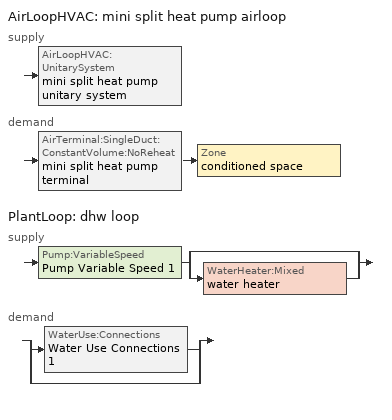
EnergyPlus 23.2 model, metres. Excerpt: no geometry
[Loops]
AirLoopHVAC 'mini split heat pump airloop'
 supply: AirLoopHVAC:UnitarySystem 'mini split heat pump unitary system'
 demand: AirTerminal:SingleDuct:ConstantVolume:NoReheat 'mini split heat pump terminal' > Zone 'conditioned space'
PlantLoop 'dhw loop'
 supply: Pump:VariableSpeed 'Pump Variable Speed 1' > split
  | bypass
  | WaterHeater:Mixed 'water heater'
 demand: split
  | WaterUse:Connections 'Water Use Connections 1'
  | bypass
[ZoneControl:Thermostat]
conditioned space Thermostat: Zone or ZoneList=conditioned space; Control Type Schedule=conditioned space Thermostat Schedule; Control 1=conditioned space temperature setpoint; Temperature Difference Between Cutout And Setpoint {deltaC}=0
[ThermostatSetpoint:DualSetpoint]
conditioned space temperature setpoint: Heating Setpoint Temperature Schedule=heating setpoint; Cooling Setpoint Temperature Schedule=cooling setpoint
[ZoneHVAC:Baseboard:Convective:Electric]
electric baseboard: Availability Schedule=Always On Discrete; Heating Design Capacity {W}=6556.29; Efficiency=1
[AirTerminal:SingleDuct:ConstantVolume:NoReheat]
mini split heat pump terminal: Availability Schedule=Always On Discrete; Maximum Air Flow Rate {m3/s}=0.307238
[Zone equipment]
conditioned space: electric baseboard, mini split heat pump terminal
[AirLoopHVAC]
mini split heat pump airloop: Design Supply Air Flow Rate {m3/s}=0.307238; Design Return Air Flow Fraction of Supply Air Flow=1
[Sizing:System]
mini split heat pump airloop: Type of Load to Size On=Sensible; Design Outdoor Air Flow Rate {m3/s}=Autosize; Central Heating Maximum System Air Flow Ratio=0.3; Preheat Design Temperature {C}=7; Preheat Design Humidity Ratio {kgWater/kgDryAir}=0.008; Precool Design Temperature {C}=12.8; Precool Design Humidity Ratio {kgWater/kgDryAir}=0.008; Central Cooling Design Supply Air Temperature {C}=12.8; Central Heating Design Supply Air Temperature {C}=16.7; Type of Zone Sum to Use=NonCoincident; 100% Outdoor Air in Cooling=Yes; 100% Outdoor Air in Heating=Yes; Central Cooling Design Supply Air Humidity Ratio {kgWater/kgDryAir}=0.0085; Central Heating Design Supply Air Humidity Ratio {kgWater/kgDryAir}=0.008; Cooling Supply Air Flow Rate Method=DesignDay; Cooling Supply Air Flow Rate {m3/s}=0; Cooling Supply Air Flow Rate Per Floor Area {m3/s-m2}=0.00996765; Cooling Fraction of Autosized Cooling Supply Air Flow Rate=1; Cooling Supply Air Flow Rate Per Unit Cooling Capacity {m3/s-W}=3.94755e-05; Heating Supply Air Flow Rate Method=DesignDay; Heating Supply Air Flow Rate {m3/s}=0; Heating Supply Air Flow Rate Per Floor Area {m3/s-m2}=0.00996765; Heating Fraction of Autosized Heating Supply Air Flow Rate=1; Heating Fraction of Autosized Cooling Supply Air Flow Rate=1; Heating Supply Air Flow Rate Per Unit Heating Capacity {m3/s-W}=3.15882e-05; System Outdoor Air Method=ZoneSum; Zone Maximum Outdoor Air Fraction=1; Cooling Design Capacity Method=CoolingDesignCapacity; Cooling Design Capacity {W}=Autosize; Cooling Design Capacity Per Floor Area {W/m2}=234.7; Fraction of Autosized Cooling Design Capacity=1; Heating Design Capacity Method=HeatingDesignCapacity; Heating Design Capacity {W}=Autosize; Heating Design Capacity Per Floor Area {W/m2}=157; Fraction of Autosized Heating Design Capacity=1; Central Cooling Capacity Control Method=OnOff; Occupant Diversity=Autosize
[AvailabilityManager:Scheduled]
mini split heat pump airloop Availability Manager: Schedule=Always On Discrete
[AirLoopHVAC:UnitarySystem]
mini split heat pump unitary system: Control Type=Load; Controlling Zone or Thermostat Location=conditioned space; Dehumidification Control Type=None; Availability Schedule=Always On Discrete; Supply Fan=mini split heat pump supply fan; Fan Placement=BlowThrough; Supply Air Fan Operating Mode Schedule=mini split heat pump auto fan schedule; Heating Coil=mini split heat pump htg coil; DX Heating Coil Sizing Ratio=1; Cooling Coil=mini split heat pump clg coil; Use DOAS DX Cooling Coil=No; Minimum Supply Air Temperature {C}=2; Latent Load Control=SensibleOnlyLoadControl; Cooling Supply Air Flow Rate Method=SupplyAirFlowRate; Cooling Supply Air Flow Rate {m3/s}=0.307238; Heating Supply Air Flow Rate Method=SupplyAirFlowRate; Heating Supply Air Flow Rate {m3/s}=0.307238; No Load Supply Air Flow Rate Method=SupplyAirFlowRate; No Load Supply Air Flow Rate {m3/s}=0; Maximum Supply Air Temperature {C}=48.8889; Maximum Outdoor Dry-Bulb Temperature for Supplemental Heater Operation {C}=21; Ancillary On-Cycle Electric Power {W}=0; Ancillary Off-Cycle Electric Power {W}=0; Design Specification Multispeed Object=Unitary System Performance Multispeed 1
[Fan:SystemModel]
mini split heat pump supply fan: Availability Schedule=Always On Discrete; Design Maximum Air Flow Rate {m3/s}=0.378372; Speed Control Method=Discrete; Electric Power Minimum Flow Rate Fraction=0.2; Design Pressure Rise {Pa}=111.241; Motor Efficiency=1; Motor In Air Stream Fraction=1; Design Electric Power Consumption {W}=Autosize; Design Power Sizing Method=TotalEfficiencyAndPressure; Electric Power Per Unit Flow Rate {W/(m3/s)}=840; Electric Power Per Unit Flow Rate Per Unit Pressure {W/((m3/s)-Pa)}=1.66667; Fan Total Efficiency=0.75; Motor Loss Radiative Fraction=0; Number of Speeds=4; Speed Flow Fraction 1=0.20706; Speed Electric Power Fraction 1=0.00888; Speed Flow Fraction 2=0.252; Speed Electric Power Fraction 2=0.016; Speed Flow Fraction 3=0.812; Speed Electric Power Fraction 3=0.53539; Speed Flow Fraction 4=1; Speed Electric Power Fraction 4=1
[Coil:Heating:DX:MultiSpeed]
mini split heat pump htg coil: Availability Schedule=Always On Discrete; Minimum Outdoor Dry-Bulb Temperature for Compressor Operation {C}=-28.8889; Crankcase Heater Capacity {W}=50; Maximum Outdoor Dry-Bulb Temperature for Crankcase Heater Operation {C}=10; Defrost Energy Input Ratio Function of Temperature Curve=Defrosteir; Maximum Outdoor Dry-Bulb Temperature for Defrost Operation {C}=4.44444; Defrost Strategy=ReverseCycle; Defrost Control=Timed; Defrost Time Period Fraction=0.058333; Resistive Defrost Heater Capacity {W}=AutoSize; Apply Part Load Fraction to Speeds Greater than 1=No; Fuel Type=Electricity; Region number for Calculating HSPF=4; Number of Speeds=2; Speed Gross Rated Heating Capacity 1 {W}=1774.79; Speed Gross Rated Heating COP 1 {W/W}=4.43479; Speed Rated Air Flow Rate 1 {m3/s}=0.0953161; Speed Rated Supply Air Fan Power Per Volume Flow Rate 2017 1 {W/(m3/s)}=773.3; Speed Rated Supply Air Fan Power Per Volume Flow Rate 2023 1 {W/(m3/s)}=934.4; Speed Heating Capacity Function of Temperature Curve Name 1=Heat-CAP-fT1; Speed Heating Capacity Function of Flow Fraction Curve Name 1=Heat-CAP-fFF1; Speed Energy Input Ratio Function of Temperature Curve Name 1=Heat-EIR-fT1; Speed Energy Input Ratio Function of Flow Fraction Curve Name 1=Heat-EIR-fFF1; Speed Part Load Fraction Correlation Curve Name 1=Heat-PLF-fPLR1; Speed Rated Waste Heat Fraction of Power Input 1=0.2; Speed Waste Heat Function of Temperature Curve Name 1=ConstantBiquadratic 1; Speed Gross Rated Heating Capacity 2 {W}=6990.24; Speed Gross Rated Heating COP 2 {W/W}=3.10633; Speed Rated Air Flow Rate 2 {m3/s}=0.378236; Speed Rated Supply Air Fan Power Per Volume Flow Rate 2017 2 {W/(m3/s)}=773.3; Speed Rated Supply Air Fan Power Per Volume Flow Rate 2023 2 {W/(m3/s)}=934.4; Speed Heating Capacity Function of Temperature Curve Name 2=Heat-CAP-fT2; Speed Heating Capacity Function of Flow Fraction Curve Name 2=Heat-CAP-fFF2; Speed Energy Input Ratio Function of Temperature Curve Name 2=Heat-EIR-fT2; Speed Energy Input Ratio Function of Flow Fraction Curve Name 2=Heat-EIR-fFF2; Speed Part Load Fraction Correlation Curve Name 2=Heat-PLF-fPLR2; Speed Rated Waste Heat Fraction of Power Input 2=0.2; Speed Waste Heat Function of Temperature Curve Name 2=ConstantBiquadratic 1
[Coil:Cooling:DX:MultiSpeed]
mini split heat pump clg coil: Availability Schedule=Always On Discrete; Condenser Type=AirCooled; Minimum Outdoor Dry-Bulb Temperature for Compressor Operation {C}=-25; Apply Part Load Fraction to Speeds Greater than 1=No; Apply Latent Degradation to Speeds Greater than 1=No; Crankcase Heater Capacity {W}=50; Maximum Outdoor Dry-Bulb Temperature for Crankcase Heater Operation {C}=10; Basin Heater Capacity {W/K}=0; Basin Heater Setpoint Temperature {C}=2; Fuel Type=Electricity; Number of Speeds=2; Speed Gross Rated Total Cooling Capacity 1 {W}=1459.52; Speed Gross Rated Sensible Heat Ratio 1=0.805933; Speed Gross Rated Cooling COP 1 {W/W}=3.75107; Speed Rated Air Flow Rate 1 {m3/s}=0.0783181; Speed Rated Evaporator Fan Power Per Volume Flow Rate 2017 1 {W/(m3/s)}=773.3; Speed Rated Evaporator Fan Power Per Volume Flow Rate 2023 1 {W/(m3/s)}=934.4; Speed Total Cooling Capacity Function of Temperature Curve Name 1=Cool-CAP-fT1; Speed Total Cooling Capacity Function of Flow Fraction Curve Name 1=Cool-CAP-fFF1; Speed Energy Input Ratio Function of Temperature Curve Name 1=Cool-EIR-fT1; Speed Energy Input Ratio Function of Flow Fraction Curve Name 1=Cool-EIR-fFF1; Speed Part Load Fraction Correlation Curve Name 1=Cool-PLF-fPLR1; Speed Nominal Time for Condensate Removal to Begin 1 {s}=1000; Speed Ratio of Initial Moisture Evaporation Rate and Steady State Latent Capacity 1=1.5; Speed Maximum Cycling Rate 1 {cycles/hr}=3; Speed Latent Capacity Time Constant 1 {s}=45; Speed Rated Waste Heat Fraction of Power Input 1=0.2; Speed Waste Heat Function of Temperature Curve Name 1=ConstantBiquadratic; Speed Evaporative Condenser Effectiveness 1=0.9; Speed Evaporative Condenser Air Flow Rate 1 {m3/s}=AutoSize; Speed Rated Evaporative Condenser Pump Power Consumption 1 {W}=AutoSize; Speed Gross Rated Total Cooling Capacity 2 {W}=5751.66; Speed Gross Rated Sensible Heat Ratio 2=0.729645; Speed Gross Rated Cooling COP 2 {W/W}=2.86456; Speed Rated Air Flow Rate 2 {m3/s}=0.307128; Speed Rated Evaporator Fan Power Per Volume Flow Rate 2017 2 {W/(m3/s)}=773.3; Speed Rated Evaporator Fan Power Per Volume Flow Rate 2023 2 {W/(m3/s)}=934.4; Speed Total Cooling Capacity Function of Temperature Curve Name 2=Cool-CAP-fT2; Speed Total Cooling Capacity Function of Flow Fraction Curve Name 2=Cool-CAP-fFF2; Speed Energy Input Ratio Function of Temperature Curve Name 2=Cool-EIR-fT2; Speed Energy Input Ratio Function of Flow Fraction Curve Name 2=Cool-EIR-fFF2; Speed Part Load Fraction Correlation Curve Name 2=Cool-PLF-fPLR2; Speed Nominal Time for Condensate Removal to Begin 2 {s}=1000; Speed Ratio of Initial Moisture Evaporation Rate and Steady State Latent Capacity 2=1.5; Speed Maximum Cycling Rate 2 {cycles/hr}=3; Speed Latent Capacity Time Constant 2 {s}=45; Speed Rated Waste Heat Fraction of Power Input 2=0.2; Speed Waste Heat Function of Temperature Curve Name 2=ConstantBiquadratic; Speed Evaporative Condenser Effectiveness 2=0.9; Speed Evaporative Condenser Air Flow Rate 2 {m3/s}=AutoSize; Speed Rated Evaporative Condenser Pump Power Consumption 2 {W}=AutoSize
[UnitarySystemPerformance:Multispeed]
Unitary System Performance Multispeed 1: Number of Speeds for Heating=2; Number of Speeds for Cooling=2; Single Mode Operation=No; No Load Supply Air Flow Rate Ratio=1; Heating Speed Supply Air Flow Ratio 1=0.310347; Cooling Speed Supply Air Flow Ratio 1=0.255002; Heating Speed Supply Air Flow Ratio 2=1.23153; Cooling Speed Supply Air Flow Ratio 2=1
[PlantLoop]
dhw loop: Fluid Type=Water; Plant Equipment Operation Scheme=dhw loop Operation Schemes; Maximum Loop Temperature {C}=100; Minimum Loop Temperature {C}=0; Maximum Loop Flow Rate {m3/s}=0.01; Minimum Loop Flow Rate {m3/s}=0; Plant Loop Volume {m3}=0.003; Load Distribution Scheme=Optimal; Plant Loop Demand Calculation Scheme=SingleSetpoint; Common Pipe Simulation=None
[Sizing:Plant]
dhw loop: Loop Type=Heating; Design Loop Exit Temperature {C}=52.6667; Loop Design Temperature Difference {deltaC}=5.55556; Sizing Option=NonCoincident; Zone Timesteps in Averaging Window=1; Coincident Sizing Factor Mode=None
[Pump:VariableSpeed]
Pump Variable Speed 1: Design Maximum Flow Rate {m3/s}=0.01; Design Pump Head {Pa}=1; Design Power Consumption {W}=0; Motor Efficiency=1; Fraction of Motor Inefficiencies to Fluid Stream=0; Coefficient 1 of the Part Load Performance Curve=0; Coefficient 2 of the Part Load Performance Curve=1; Coefficient 3 of the Part Load Performance Curve=0; Coefficient 4 of the Part Load Performance Curve=0; Design Minimum Flow Rate {m3/s}=0; Pump Control Type=Intermittent; Skin Loss Radiative Fraction=0.5; Design Power Sizing Method=PowerPerFlowPerPressure; Design Electric Power per Unit Flow Rate {W/(m3/s)}=348701.1; Design Shaft Power per Unit Flow Rate per Unit Head {W/((m3/s)-Pa)}=1.28205; Design Minimum Flow Rate Fraction=0
[WaterHeater:Mixed]
water heater: Tank Volume {m3}=0.102206; Setpoint Temperature Schedule=water heater setpoint; Deadband Temperature Difference {deltaC}=2; Maximum Temperature Limit {C}=99; Heater Control Type=Cycle; Heater Maximum Capacity {W}=3499.85; Heater Minimum Capacity {W}=0; Heater Ignition Minimum Flow Rate {m3/s}=0; Heater Ignition Delay {s}=0; Heater Fuel Type=Electricity; Heater Thermal Efficiency=1; Off Cycle Parasitic Fuel Consumption Rate {W}=0; Off Cycle Parasitic Fuel Type=Electricity; Off Cycle Parasitic Heat Fraction to Tank=0; On Cycle Parasitic Fuel Consumption Rate {W}=0; On Cycle Parasitic Fuel Type=Electricity; On Cycle Parasitic Heat Fraction to Tank=0; Ambient Temperature Indicator=Zone; Ambient Temperature Zone=conditioned space; Off Cycle Loss Coefficient to Ambient Temperature {W/K}=1.16351; Off Cycle Loss Fraction to Zone=1; On Cycle Loss Coefficient to Ambient Temperature {W/K}=1.16351; On Cycle Loss Fraction to Zone=1; Use Side Effectiveness=1; Source Side Effectiveness=1; Use Side Design Flow Rate {m3/s}=Autosize; Source Side Design Flow Rate {m3/s}=Autosize; Indirect Water Heating Recovery Time {hr}=1.5; Source Side Flow Control Mode=IndirectHeatPrimarySetpoint
[WaterHeater:Sizing]
water heater: Design Mode=PeakDraw; Time Storage Can Meet Peak Draw {hr}=0.538503; Time for Tank Recovery {hr}=0; Nominal Tank Volume for Autosizing Plant Connections {m3}=1
[SetpointManager:Scheduled]
Setpoint Manager Scheduled 1: Control Variable=Temperature; Schedule=dhw temp
[WaterUse:Connections]
Water Use Connections 1: Drain Water Heat Exchanger Type=None; Drain Water Heat Exchanger Destination=Plant; Water Use Equipment Name 1=dhw fixtures; Water Use Equipment Name 2=dhw distribution waste; Water Use Equipment Name 3=clothes washer; Water Use Equipment Name 4=dishwasher
[WaterUse:Equipment]
Name | Peak Flow Rate {m3/s} | Flow Rate Fraction Schedule | Target Temperature Schedule
dhw fixtures | 1.37817e-05 | hot_water_fixtures | mixed water temperature schedule
dhw distribution waste | 5.43194e-06 | hot_water_fixtures | mixed water temperature schedule
clothes washer | 5.40942e-06 | hot_water_clothes_washer
dishwasher | 3.4896e-06 | hot_water_dishwasher
[PlantEquipmentOperationSchemes]
dhw loop Operation Schemes: Control Scheme Object Type 1=PlantEquipmentOperation:HeatingLoad; Control Scheme Name 1=dhw loop Heating Operation Scheme; Control Scheme Schedule Name 1=Always On Discrete
[PlantEquipmentOperation:HeatingLoad]
dhw loop Heating Operation Scheme: Load Range Lower Limit 1 {W}=0; Load Range Upper Limit 1 {W}=1000000000; Range Equipment List Name 1=dhw loop Heating Equipment List
[PlantEquipmentList]
dhw loop Heating Equipment List: WaterHeater:Mixed, water heater
[EnergyManagementSystem:GlobalVariable]
mini_split_heat_pump_airloop_Fan_RTF
[EnergyManagementSystem:InternalVariable]
mini_split_heat_pump_airloop_max_sup_fan_mfr: Internal Data Index Key=mini split heat pump supply fan; Internal Data Type=Fan Maximum Mass Flow Rate
[EnergyManagementSystem:Sensor]
Name | Output:Variable or Output:Meter | Output:Variable or Output:Meter Index Key
clg_load_cond | Cooling:EnergyTransfer:Zone:CONDITIONED SPACE
clg_sp_s | Schedule Value | cooling setpoint
clothes_dryer_exhaust_0_sch_s | Schedule Value | clothes_dryer
cool_season | Schedule Value | cooling season schedule
Energy_Management_System_Sensor_1; Energy_Management_System_Sensor_2 | Site Outdoor Air Drybulb Temperature | Environment
htg_load_cond | Heating:EnergyTransfer:Zone:CONDITIONED SPACE
htg_sp_s | Schedule Value | heating setpoint
mech_vent_bath_fan_0_sch_s | Schedule Value | mech vent bath fan 0 schedule
mech_vent_range_fan_0_sch_s | Schedule Value | mech vent range fan 0 schedule
mini_split_heat_pump_airloop_Fan_RTF_s | Fan Runtime Fraction Speed 1 | mini split heat pump supply fan
mini_split_heat_pump_airloop_Fan_RTF_s_1 | Fan Runtime Fraction Speed 2 | mini split heat pump supply fan
mini_split_heat_pump_airloop_Fan_RTF_s_2 | Fan Runtime Fraction Speed 3 | mini split heat pump supply fan
mini_split_heat_pump_airloop_Fan_RTF_s_3 | Fan Runtime Fraction Speed 4 | mini split heat pump supply fan
mini_split_heat_pump_clg_coil_s | Cooling Coil Total Cooling Energy | mini split heat pump clg coil
mini_split_heat_pump_htg_coil_s | Heating Coil Heating Energy | mini split heat pump htg coil
mini_split_heat_pump_supply_fan_s | Fan Electricity Energy | mini split heat pump supply fan
natural_vent_s | Schedule Value | natural vent schedule
out_pb_s | Site Outdoor Air Barometric Pressure
out_wt_s | Site Outdoor Air Humidity Ratio
site_vw_s | Site Wind Speed
tin_s | Zone Mean Air Temperature | conditioned space
tout_s | Zone Outdoor Air Drybulb Temperature | conditioned space
water_heater_energy | Water Heater Electricity Rate | water heater
water_heater_off_cycle_parasitic | Water Heater Off Cycle Parasitic Electricity Rate | water heater
water_heater_on_cycle_parasitic | Water Heater On Cycle Parasitic Electricity Rate | water heater
win_s | Zone Air Humidity Ratio | conditioned space
zone_clg_unmet_s | Zone Cooling Setpoint Not Met Time | conditioned space
zone_htg_unmet_s | Zone Heating Setpoint Not Met Time | conditioned space
[EnergyManagementSystem:Actuator]
Name | Actuated Component Unique | Actuated Component Type | Actuated Component Control Type
infil_flow_act | infil flow | Zone Infiltration | Air Exchange Flow Rate
mech_vent_house_fan_cfis_act | mech vent house fan cfis | ElectricEquipment | Electricity Rate
mech_vent_house_fan_latent_load_equip_act | mech vent house fan latent load equip | OtherEquipment | Power Level
mech_vent_house_fan_sensible_load_equip_act | mech vent house fan sensible load equip | OtherEquipment | Power Level
mini_split_heat_pump_supply_fan_pressure_rise_act | mini split heat pump supply fan | Fan | Fan Pressure Rise
mini_split_heat_pump_supply_fan_total_efficiency_act | mini split heat pump supply fan | Fan | Fan Total Efficiency
natural_vent_flow_act | natural vent flow | Zone Infiltration | Air Exchange Flow Rate
Sequential_Fraction_Schedule_act | Sequential Fraction Schedule | Schedule:Constant | Schedule Value
water_heater_ec_adj_act | water heater energy adjustment1 | OtherEquipment | Power Level
whole_house_fan_act | whole house fan | ElectricEquipment | Electricity Rate
whole_house_fan_flow_act | whole house fan flow | Zone Infiltration | Air Exchange Flow Rate
[EnergyManagementSystem:Program]
infil_program: Set p_m = 0.14; Set p_s = 0.22; Set s_m = 270; Set s_s = 370; Set z_m = 9.99744; Set z_s = 2.4384; Set f_t = (((s_m/z_m)^p_m)*((z_s/s_s)^p_s)); Set Tdiff = tin_s-tout_s; Set dT = @Abs Tdiff; Set c = 0.1077; Set Cs = 0.056; Set Cw = 0.1606; Set n = 0.65; Set sft = (f_t*0.5); Set temp1 = ((c*Cw)*((sft*site_vw_s)^(2*n)))^2; Set Qinf = (((c*Cs*(dT^n))^2)+temp1)^0.5; Set Qinf = (@Max Qinf 0); Set mech_vent_house_fan_sensible_load_equip_act = 0.0; Set mech_vent_house_fan_latent_load_equip_act = 0.0; Set OASupInPb = out_pb_s; Set OASupInTemp = tout_s; Set OASupInW = out_wt_s; Set OASupRho = (@RhoAirFnPbTdbW OASupInPb OASupInTemp OASupInW); Set OASupCp = (@CpAirFnW OASupInW); Set OASupInEnth = (@HFnTdbW OASupInTemp OASupInW); Set ZoneTemp = tin_s; Set ZoneW = win_s; Set ZoneCp = (@CpAirFnW ZoneW); Set ZoneAirEnth = (@HFnTdbW ZoneTemp ZoneW); Set mech_vent_house_fan_cfis_act = 0.0; Set QWHV_cfis_sup = 0.0; Set QWHV_cfis_suppl_sup = 0.0; Set QWHV_cfis_suppl_exh = 0.0; Set Qrange = 0; Set Qrange = Qrange + 0.04719 * mech_vent_range_fan_0_sch_s; Set Qbath = 0; Set Qbath = Qbath + 0.0236 * mech_vent_bath_fan_0_sch_s; Set Qdryer = 0; Set Qdryer = Qdryer + 0.07639 * clothes_dryer_exhaust_0_sch_s; Set QWHV_sup = 0.0; Set QWHV_exh = 0.0; Set Qexhaust = Qrange + Qbath + Qdryer + QWHV_exh + QWHV_cfis_suppl_exh; Set Qsupply = QWHV_sup + QWHV_cfis_sup + QWHV_cfis_suppl_sup; Set Qfan = (@Max Qexhaust Qsupply); If Qfan > 0; Set Qavg = ((Qexhaust + Qsupply) / 2.0); If ((@Abs (Qexhaust - Qavg)) / Qavg) <= 0.1; Set phi = 1; Else; Set phi = (Qinf / (Qinf + Qfan)); EndIf; Set Qinf_adj = phi * Qinf; Else; Set Qinf_adj = Qinf; EndIf; Set infil_flow_act = Qinf_adj; Set Qload = Qfan; Set Effectiveness_Sens = 0.0; Set Effectiveness_Lat = 0.0; Set Fan_MFR = Qload * OASupRho; Set ZoneInEnth = OASupInEnth; Set ZoneInTemp = OASupInTemp; Set FanTotalToCond = Fan_MFR * (ZoneInEnth - ZoneAirEnth); Set FanSensToCond = Fan_MFR * ZoneCp * (ZoneInTemp - ZoneTemp); Set FanLatToCond = FanTotalToCond - FanSensToCond; Set mech_vent_house_fan_sensible_load_equip_act = mech_vent_house_fan_sensible_load_equip_act + FanSensToCond; Set mech_vent_house_fan_latent_load_equip_act = mech_vent_house_fan_latent_load_equip_act + FanLatToCond
mini_split_heat_pump_supply_fan_disaggregate_program: Set mini_split_heat_pump_supply_fan_clg = 0; Set mini_split_heat_pump_supply_fan_primary_htg = 0; If mini_split_heat_pump_clg_coil_s > 0; Set mini_split_heat_pump_supply_fan_clg = mini_split_heat_pump_supply_fan_s; Else; Set mini_split_heat_pump_supply_fan_primary_htg = mini_split_heat_pump_supply_fan_s; EndIf
mini_split_heat_pump_supply_fan_power_program: If Energy_Management_System_Sensor_2 < -28.89; Set mini_split_heat_pump_supply_fan_pressure_rise_act = 0; Set mini_split_heat_pump_supply_fan_total_efficiency_act = 1; Else; Set mini_split_heat_pump_supply_fan_pressure_rise_act = NULL; Set mini_split_heat_pump_supply_fan_total_efficiency_act = NULL; EndIf
natural_vent_program: Set Tin = tin_s; Set Tout = tout_s; Set Wout = out_wt_s; Set Pbar = out_pb_s; Set Phiout = (@RhFnTdbWPb Tout Wout Pbar); Set MaxHR = 0.0115; Set MaxRH = 0.7; Set Tnvsp = (htg_sp_s + clg_sp_s) / 2; Set NVavail = natural_vent_s; Set ClgSsnAvail = cool_season; Set natural_vent_flow_act = 0; Set whole_house_fan_flow_act = 0; Set whole_house_fan_act = 0; If ((Wout < MaxHR) && (Phiout < MaxRH) && (Tin > Tout) && (Tin > Tnvsp) && (ClgSsnAvail > 0)); Set WHF_Flow = 0; Set Adj = (Tin-Tnvsp)/(Tin-Tout); Set Adj = (@Min Adj 1); Set Adj = (@Max Adj 0); If (WHF_Flow > 0); Set whole_house_fan_flow_act = WHF_Flow*Adj; Set WHF_W = 0; Set whole_house_fan_act = WHF_W*Adj; ElseIf (NVavail > 0); Set NVArea = 3786.9880389120003; Set Cs = 8.968567957270247e-05; Set Cw = 6.158219665777789e-05; Set Tdiff = Tin-Tout; Set dT = (@Abs Tdiff); Set Vwind = site_vw_s; Set SGNV = NVArea*Adj*((((Cs*dT)+(Cw*(Vwind^2)))^0.5)/1000); Set MaxNV = 1.4322031742976002; Set natural_vent_flow_act = (@Min SGNV MaxNV); EndIf; EndIf
Sequential_Fraction_Schedule_program: If Energy_Management_System_Sensor_1 > 4.444444444444445; Set Sequential_Fraction_Schedule_act = 0; Else; Set Sequential_Fraction_Schedule_act = NULL; EndIf
total_loads_program: Set loads_htg_tot = 0; Set loads_clg_tot = 0; If htg_load_cond > 0; Set loads_htg_tot = loads_htg_tot + (htg_load_cond - clg_load_cond) * 1.0; EndIf; If clg_load_cond > 0; Set loads_clg_tot = loads_clg_tot + (clg_load_cond - htg_load_cond) * 1.0; EndIf
unmet_hours_program: Set htg_unmet_hours = 0; Set clg_unmet_hours = 0; If ((DayOfYear >= 1) && (DayOfYear <= 365)); If zone_htg_unmet_s > htg_unmet_hours; Set htg_unmet_hours = zone_htg_unmet_s; EndIf; EndIf; If ((DayOfYear >= 1) && (DayOfYear <= 365)); If zone_clg_unmet_s > clg_unmet_hours; Set clg_unmet_hours = zone_clg_unmet_s; EndIf; EndIf
water_heater_EC_adj: Set dhw_e_cons = water_heater_energy + water_heater_on_cycle_parasitic + water_heater_off_cycle_parasitic; Set water_heater_ec_adj_act = 0.0 * dhw_e_cons / 1
[EnergyManagementSystem:ProgramCallingManager]
infil_program calling manager: BeginZoneTimestepAfterInitHeatBalance; infil_program
mini split heat pump supply fan disaggregate program calling manager: EndOfSystemTimestepBeforeHVACReporting; mini_split_heat_pump_supply_fan_disaggregate_program
mini split heat pump supply fan power program calling manager: AfterPredictorBeforeHVACManagers; mini_split_heat_pump_supply_fan_power_program
natural_vent_program calling manager: BeginZoneTimestepAfterInitHeatBalance; natural_vent_program
Sequential Fraction Schedule program manager: BeginZoneTimestepAfterInitHeatBalance; Sequential_Fraction_Schedule_program
total_loads_program calling manager: EndOfZoneTimestepAfterZoneReporting; total_loads_program
unmet_hours_program calling manager: EndOfZoneTimestepBeforeZoneReporting; unmet_hours_program
water heater EC_adj ProgramManager: EndOfSystemTimestepBeforeHVACReporting; water_heater_EC_adj
[EnergyManagementSystem:OutputVariable]
Name | EMS Variable | Type of Data in Variable | Update Frequency | EMS Program or Subroutine | Units
infil_flow_act_timeseries_outvar | infil_flow_act | Averaged | ZoneTimestep | infil_program | m^/s
mini split heat pump supply fan disaggregate clg | mini_split_heat_pump_supply_fan_clg | Summed | SystemTimestep | mini_split_heat_pump_supply_fan_disaggregate_program | J
mini split heat pump supply fan disaggregate htg primary | mini_split_heat_pump_supply_fan_primary_htg | Summed | SystemTimestep | mini_split_heat_pump_supply_fan_disaggregate_program | J
natural_vent_flow_act_timeseries_outvar | natural_vent_flow_act | Averaged | ZoneTimestep | natural_vent_program | m^/s
Qfan_timeseries_outvar | Qfan | Averaged | ZoneTimestep | infil_program | m^/s
whole_house_fan_flow_act_timeseries_outvar | whole_house_fan_flow_act | Averaged | ZoneTimestep | natural_vent_program | m^/s
loads_htg_tot_peakload_outvar; loads_htg_tot_annual_outvar; loads_htg_tot_timeseries_outvar | loads_htg_tot | Summed | ZoneTimestep | total_loads_program | J
loads_clg_tot_peakload_outvar; loads_clg_tot_annual_outvar; loads_clg_tot_timeseries_outvar | loads_clg_tot | Summed | ZoneTimestep | total_loads_program | J
htg_unmet_hours_annual_outvar; htg_unmet_hours_timeseries_outvar | htg_unmet_hours | Summed | ZoneTimestep | unmet_hours_program | hr
clg_unmet_hours_annual_outvar; clg_unmet_hours_timeseries_outvar | clg_unmet_hours | Summed | ZoneTimestep | unmet_hours_program | hr
[Schedule:Day:Interval]
mech vent bath fan 0 schedule allday1: No, 23:00, 0, 24:00, 1
mech vent bath fan 0 schedule default day; mech vent range fan 0 schedule default day; heating setpoint default day; cooling setpoint default day; cooling season schedule allday1; cooling season schedule allday11; cooling season schedule default day; natural vent schedule default day: No, 24:00, 0
mech vent range fan 0 schedule allday1: No, 17:00, 0, 18:00, 1, 24:00, 0
heating setpoint allday1; cooling setpoint allday1: No, 24:00, 21.1111
cooling season schedule allday5; natural vent schedule avail day: No, 24:00, 1
[Schedule:Week:Daily]
mech vent bath fan 0 schedule Week Rule - Jan1-Dec31: mech vent bath fan 0 schedule allday1, mech vent bath fan 0 schedule allday1, mech vent bath fan 0 schedule allday1, mech vent bath fan 0 schedule allday1, mech vent bath fan 0 schedule allday1, mech vent bath fan 0 schedule allday1, mech vent bath fan 0 schedule allday1, mech vent bath fan 0 schedule default day, mech vent bath fan 0 schedule default day, mech vent bath fan 0 schedule default day, mech vent bath fan 0 schedule default day, mech vent bath fan 0 schedule default day
mech vent range fan 0 schedule Week Rule - Jan1-Dec31: mech vent range fan 0 schedule allday1, mech vent range fan 0 schedule allday1, mech vent range fan 0 schedule allday1, mech vent range fan 0 schedule allday1, mech vent range fan 0 schedule allday1, mech vent range fan 0 schedule allday1, mech vent range fan 0 schedule allday1, mech vent range fan 0 schedule default day, mech vent range fan 0 schedule default day, mech vent range fan 0 schedule default day, mech vent range fan 0 schedule default day, mech vent range fan 0 schedule default day
heating setpoint Week Rule - Jan1-Dec31: heating setpoint allday1, heating setpoint allday1, heating setpoint allday1, heating setpoint allday1, heating setpoint allday1, heating setpoint allday1, heating setpoint allday1, heating setpoint default day, heating setpoint default day, heating setpoint default day, heating setpoint default day, heating setpoint default day
cooling setpoint Week Rule - Jan1-Dec31: cooling setpoint allday1, cooling setpoint allday1, cooling setpoint allday1, cooling setpoint allday1, cooling setpoint allday1, cooling setpoint allday1, cooling setpoint allday1, cooling setpoint default day, cooling setpoint default day, cooling setpoint default day, cooling setpoint default day, cooling setpoint default day
cooling season schedule Week Rule - Jan1-Apr28: cooling season schedule allday1, cooling season schedule allday1, cooling season schedule allday1, cooling season schedule allday1, cooling season schedule allday1, cooling season schedule allday1, cooling season schedule allday1, cooling season schedule default day, cooling season schedule default day, cooling season schedule default day, cooling season schedule default day, cooling season schedule default day
cooling season schedule Week Rule - Apr29-May5: cooling season schedule allday1, cooling season schedule allday1, cooling season schedule allday5, cooling season schedule allday5, cooling season schedule allday5, cooling season schedule allday5, cooling season schedule allday5, cooling season schedule default day, cooling season schedule default day, cooling season schedule default day, cooling season schedule default day, cooling season schedule default day
cooling season schedule Week Rule - May6-Oct27: cooling season schedule allday5, cooling season schedule allday5, cooling season schedule allday5, cooling season schedule allday5, cooling season schedule allday5, cooling season schedule allday5, cooling season schedule allday5, cooling season schedule default day, cooling season schedule default day, cooling season schedule default day, cooling season schedule default day, cooling season schedule default day
cooling season schedule Week Rule - Oct28-Nov3: cooling season schedule allday5, cooling season schedule allday5, cooling season schedule allday5, cooling season schedule allday5, cooling season schedule allday11, cooling season schedule allday11, cooling season schedule allday11, cooling season schedule default day, cooling season schedule default day, cooling season schedule default day, cooling season schedule default day, cooling season schedule default day
cooling season schedule Week Rule - Nov4-Dec31: cooling season schedule allday11, cooling season schedule allday11, cooling season schedule allday11, cooling season schedule allday11, cooling season schedule allday11, cooling season schedule allday11, cooling season schedule allday11, cooling season schedule default day, cooling season schedule default day, cooling season schedule default day, cooling season schedule default day, cooling season schedule default day
natural vent schedule Week Rule - Jan1-Jan6: natural vent schedule avail day, natural vent schedule avail day, natural vent schedule default day, natural vent schedule avail day, natural vent schedule default day, natural vent schedule avail day, natural vent schedule default day, natural vent schedule default day, natural vent schedule default day, natural vent schedule default day, natural vent schedule default day, natural vent schedule default day
natural vent schedule Week Rule - Jan7-Dec31: natural vent schedule default day, natural vent schedule avail day, natural vent schedule default day, natural vent schedule avail day, natural vent schedule default day, natural vent schedule avail day, natural vent schedule default day, natural vent schedule default day, natural vent schedule default day, natural vent schedule default day, natural vent schedule default day, natural vent schedule default day
[Schedule:Year]
mech vent bath fan 0 schedule: mech vent bath fan 0 schedule Week Rule - Jan1-Dec31, 1, 1, 12, 31
mech vent range fan 0 schedule: mech vent range fan 0 schedule Week Rule - Jan1-Dec31, 1, 1, 12, 31
heating setpoint: heating setpoint Week Rule - Jan1-Dec31, 1, 1, 12, 31
cooling setpoint: cooling setpoint Week Rule - Jan1-Dec31, 1, 1, 12, 31
cooling season schedule: cooling season schedule Week Rule - Jan1-Apr28, 1, 1, 4, 28, cooling season schedule Week Rule - Apr29-May5, 4, 29, 5, 5, cooling season schedule Week Rule - May6-Oct27, 5, 6, 10, 27, cooling season schedule Week Rule - Oct28-Nov3, 10, 28, 11, 3, cooling season schedule Week Rule - Nov4-Dec31, 11, 4, 12, 31
natural vent schedule: natural vent schedule Week Rule - Jan1-Jan6, 1, 1, 1, 6, natural vent schedule Week Rule - Jan7-Dec31, 1, 7, 12, 31
[Schedule:File] File=in.schedules.csv; Rows to Skip at Top=1; Number of Hours of Data=8760; Column Separator=Comma; Interpolate to Timestep=No; Minutes per Item=60; Adjust Schedule for Daylight Savings=Yes
Name | Column Number
clothes_dryer | 7
dishwasher | 5
hot_water_fixtures | 13
hot_water_clothes_washer | 12
hot_water_dishwasher | 11
[Schedule:Constant]
Name | Hourly Value
Always On Discrete; Sequential Fraction Schedule | 1
dhw temp; water heater setpoint | 52.6667
mini split heat pump auto fan schedule | 0
mixed water temperature schedule | 40.5556
[Schedule:Compact]
conditioned space Thermostat Schedule: Through: 12/31, For: AllDays, Until: 24:00, 4
[Curve:Biquadratic] Coefficient2 x=0; Coefficient3 x**2=0; Coefficient4 y=0; Coefficient5 y**2=0; Coefficient6 x*y=0; Minimum Value of x {BasedOnField A2}=-100; Maximum Value of x {BasedOnField A2}=100; Minimum Value of y {BasedOnField A3}=-100; Maximum Value of y {BasedOnField A3}=100
Name | Coefficient1 Constant
Defrosteir | 0.1528
ConstantBiquadratic 1; ConstantBiquadratic | 1
[Table:Lookup]
Heat-CAP-fT1: Heat-CAP-fT1 Independent Variable List, None, 1, 0, Dimensionless, 0.535913, 0.547082, 0.559366, 0.572885, 0.587782, 0.604228, 0.622426, 0.642625, 0.665906, 0.692049, 0.72156, 0.75508, 0.793429, 0.837671, 0.889211, 0.949951, 1.02252, 1.07815, 1.14183, 0.494554, 0.507385, 0.521238, 0.536242, 0.552545, 0.570325, 0.589791, 0.611196, 0.635662, 0.662932, 0.693518, 0.728065, 0.767394, 0.812572, 0.86501, 0.926609, 1, 1.05615, 1.12034, 0.453196, 0.467688, 0.48311, 0.499598, 0.517308, 0.536422, 0.557156, 0.579766, 0.605417, 0.633815, 0.665477, 0.70105, 0.741359, 0.787474, 0.840809, 0.903267, 0.977482, 1.03415, 1.09886
Heat-EIR-fT1: Heat-EIR-fT1 Independent Variable List, None, 1, 0, Dimensionless, 2.18552, 2.10336, 2.02125, 1.9392, 1.85721, 1.77532, 1.69355, 1.61192, 1.52781, 1.44396, 1.36047, 1.27747, 1.19515, 1.11378, 1.03378, 0.955763, 0.88061, 0.833513, 0.788451, 2.51019, 2.41752, 2.32484, 2.23217, 2.13949, 2.04681, 1.95414, 1.86146, 1.76574, 1.67003, 1.57431, 1.47859, 1.38287, 1.28715, 1.19144, 1.09572, 1, 0.937352, 0.874704, 2.87396, 2.76998, 2.66597, 2.56192, 2.45781, 2.35363, 2.24935, 2.14495, 2.03695, 1.92872, 1.82016, 1.71115, 1.6015, 1.49092, 1.37898, 1.265, 1.14801, 1.06916, 0.988017
Heat-CAP-fT2: Heat-CAP-fT2 Independent Variable List, None, 1, 0, Dimensionless, 0.234034, 0.288774, 0.349476, 0.417312, 0.488202, 0.567996, 0.658541, 0.762216, 0.882146, 1.02252, 1.20943, 0.215972, 0.269755, 0.329692, 0.396902, 0.467303, 0.546679, 0.636863, 0.740223, 0.859875, 1, 1.18667, 0.197911, 0.250737, 0.309908, 0.376492, 0.446405, 0.525363, 0.615185, 0.71823, 0.837604, 0.977482, 1.16391
Heat-EIR-fT2: Heat-EIR-fT2 Independent Variable List, None, 1, 0, Dimensionless, 1.55741, 1.47475, 1.39238, 1.31044, 1.23467, 1.15973, 1.08604, 1.01424, 0.945296, 0.88061, 0.815747, 1.78877, 1.69695, 1.60513, 1.51331, 1.42776, 1.34221, 1.25666, 1.1711, 1.08555, 1, 0.904986, 2.04799, 1.94686, 1.8455, 1.74378, 1.64851, 1.55249, 1.4553, 1.35628, 1.25437, 1.14801, 1.02222
Cool-CAP-fT1: Cool-CAP-fT1 Independent Variable List, None, 1, 0, Dimensionless, 1.18715, 1.12919, 1.0852, 1.05072, 1.02624, 1.00565, 0.988092, 0.982348, 1.30482, 1.21596, 1.14999, 1.09907, 1.06331, 1.03349, 1.00823, 1, 1.80473, 1.68213, 1.59199, 1.5229, 1.47464, 1.43453, 1.40066, 1.38965
Cool-EIR-fT1: Cool-EIR-fT1 Independent Variable List, None, 1, 0, Dimensionless, 0.409926, 0.514609, 0.617347, 0.71694, 0.801603, 0.884813, 0.966947, 0.996522, 0.493067, 0.57856, 0.664053, 0.749546, 0.824028, 0.898509, 0.97299, 1, 0.221477, 0.2687, 0.33033, 0.397173, 0.456747, 0.516569, 0.576274, 0.597866
Cool-CAP-fT2: Cool-CAP-fT2 Independent Variable List, None, 1, 0, Dimensionless, 1.00322, 0.996258, 0.991388, 0.987909, 0.985736, 0.984055, 0.982743, 0.982348, 1.10266, 1.07308, 1.05078, 1.03336, 1.02145, 1.01139, 1.00277, 1, 1.52512, 1.48446, 1.45464, 1.43186, 1.41657, 1.40384, 1.39308, 1.38965
Cool-EIR-fT2: Cool-EIR-fT2 Independent Variable List, None, 1, 0, Dimensionless, 0.426853, 0.530721, 0.632631, 0.731266, 0.811849, 0.890972, 0.968994, 0.996522, 0.513426, 0.597125, 0.680825, 0.764524, 0.8347, 0.904875, 0.97505, 1, 0.230622, 0.277083, 0.338351, 0.405109, 0.462442, 0.520027, 0.577494, 0.597866
[Table:IndependentVariableList]
Heat-CAP-fT1 Independent Variable List: dry_bulb_temp_in, dry_bulb_temp_out 4
Heat-EIR-fT1 Independent Variable List: dry_bulb_temp_in 1, dry_bulb_temp_out 5
Heat-CAP-fT2 Independent Variable List: dry_bulb_temp_in 2, dry_bulb_temp_out 6
Heat-EIR-fT2 Independent Variable List: dry_bulb_temp_in 3, dry_bulb_temp_out 7
Cool-CAP-fT1 Independent Variable List: wet_bulb_temp_in, dry_bulb_temp_out
Cool-EIR-fT1 Independent Variable List: wet_bulb_temp_in 1, dry_bulb_temp_out 1
Cool-CAP-fT2 Independent Variable List: wet_bulb_temp_in 2, dry_bulb_temp_out 2
Cool-EIR-fT2 Independent Variable List: wet_bulb_temp_in 3, dry_bulb_temp_out 3
[Table:IndependentVariable]
dry_bulb_temp_in; dry_bulb_temp_in 1; dry_bulb_temp_in 2; dry_bulb_temp_in 3: Linear, Constant, -100, 100, Dimensionless, 15.5556, 21.1111, 26.6667
dry_bulb_temp_out 4; dry_bulb_temp_out 5: Linear, Constant, -100, 100, Dimensionless, -22, -21.23, -20.3986, -19.4982, -18.5198, -17.4528, -16.2846, -15, -13.5317, -11.8951, -10.0596, -7.98631, -5.62606, -2.91477, 0.232162, 3.9289, 8.33333, 11.7031, 15.5556
dry_bulb_temp_out 6; dry_bulb_temp_out 7: Linear, Constant, -100, 100, Dimensionless, -22, -19.9192, -17.6003, -15, -12.2762, -9.20524, -5.71611, -1.71719, 2.91203, 8.33333, 15.5556
wet_bulb_temp_in; wet_bulb_temp_in 1; wet_bulb_temp_in 2; wet_bulb_temp_in 3: Linear, Constant, -100, 100, Dimensionless, 10, 19.4444, 26.6667
dry_bulb_temp_out; dry_bulb_temp_out 1: Linear, Constant, -100, 100, Dimensionless, 12.7778, 19.2555, 24.0652, 27.7778, 30.3842, 32.5586, 34.4, 35
dry_bulb_temp_out 2; dry_bulb_temp_out 3: Linear, Constant, -100, 100, Dimensionless, 12.7778, 19.1795, 24.0072, 27.7778, 30.3564, 32.535, 34.4, 35
[Curve:Quadratic] Coefficient3 x**2=0; Minimum Value of x {BasedOnField A2}=0
Name | Coefficient1 Constant | Coefficient2 x | Maximum Value of x {BasedOnField A2} | Minimum Curve Output {BasedOnField A3} | Maximum Curve Output {BasedOnField A3}
Heat-CAP-fFF1; Heat-EIR-fFF1; Heat-CAP-fFF2; Heat-EIR-fFF2; Cool-CAP-fFF1; Cool-EIR-fFF1; Cool-CAP-fFF2; Cool-EIR-fFF2 | 1 | 0 | 2 | 0 | 2
Heat-PLF-fPLR1; Heat-PLF-fPLR2; Cool-PLF-fPLR1; Cool-PLF-fPLR2 | 0.75 | 0.25 | 1 | 0.7 | 1
